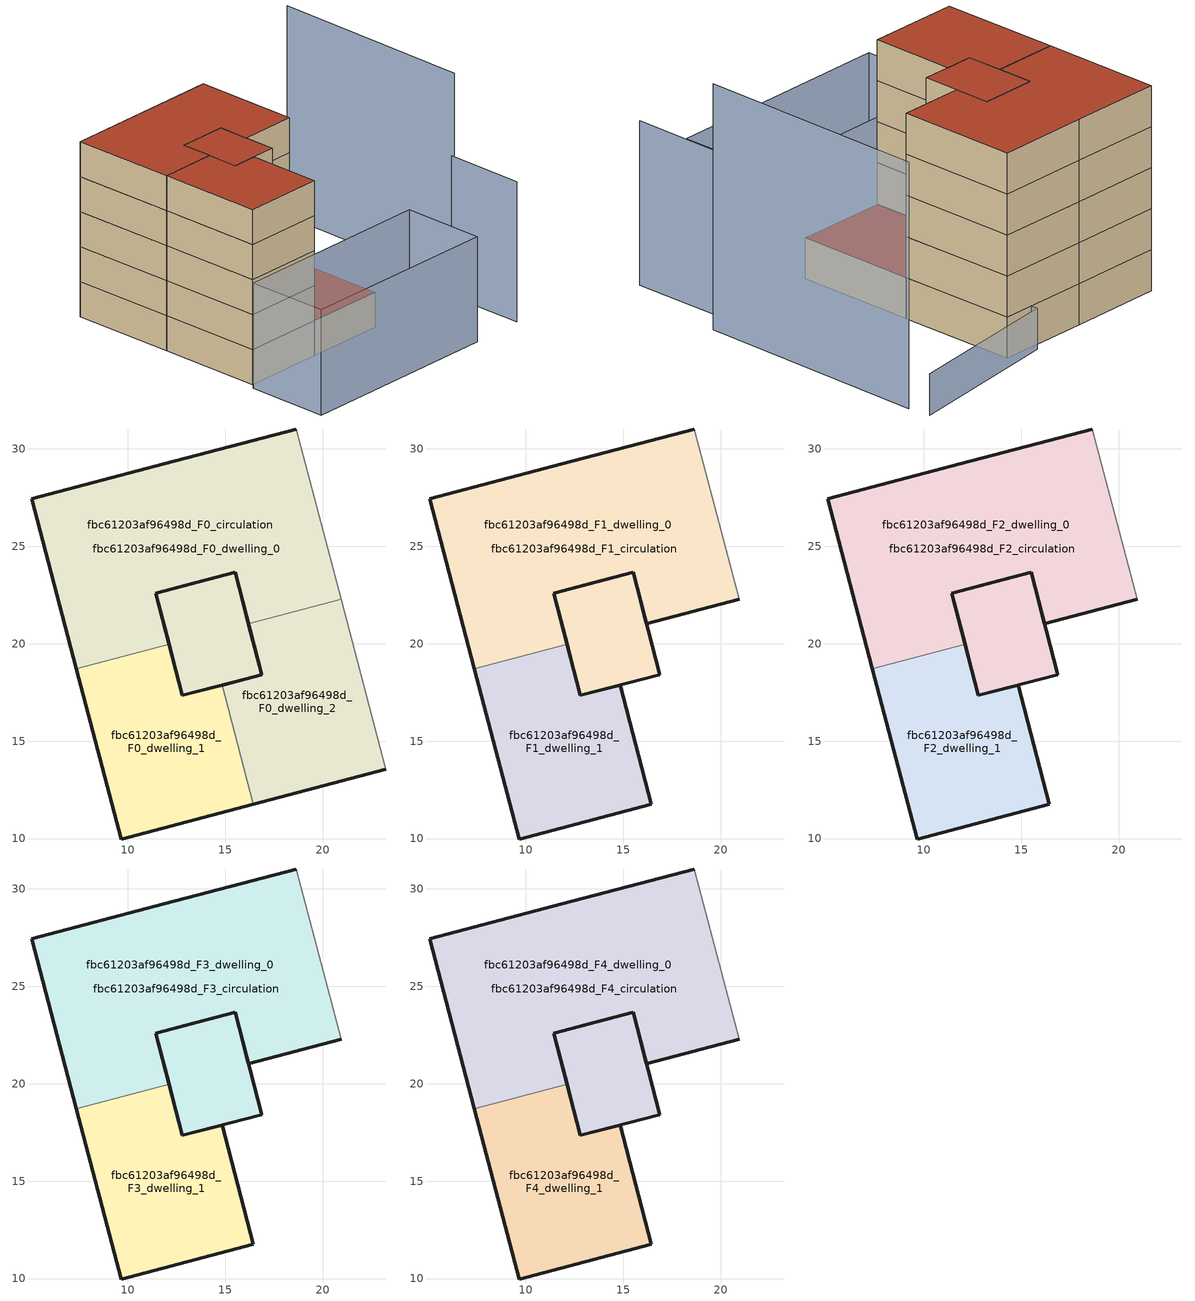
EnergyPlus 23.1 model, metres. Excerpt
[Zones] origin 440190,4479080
fbc61203af96498d_F0_dwelling_0
 floor ground (EU_floor_Construction): 15.49,23.65 16.18,21.03 16.87,18.41 12.79,17.34 11.42,22.58 z0; 18.64,31.01 20.93,22.28 16.18,21.03 15.49,23.65 13.45,23.12 11.42,22.58 12.11,19.96 7.35,18.71 5.06,27.45 11.85,29.23 z0
 wall outside (EU_wall_Construction): 12.11,19.96 11.42,22.58 13.45,23.12 15.49,23.65 16.18,21.03 / 18.64,31.01 11.85,29.23 5.06,27.45 7.35,18.71 z0:3
 wall adiabatic (EU_wall_Construction): 20.93,22.28 18.64,31.01 z0:3
 wall to fbc61203af96498d_F0_dwelling_2 (EU_wall_Construction): 16.18,21.03 20.93,22.28 z0:3
 wall to fbc61203af96498d_F0_dwelling_1 (EU_wall_Construction): 7.35,18.71 12.11,19.96 z0:3
fbc61203af96498d_F0_dwelling_1
 floor ground (EU_floor_Construction): 14.83,17.88 16.44,11.76 9.65,9.98 7.35,18.71 12.11,19.96 12.79,17.34 z0
 wall outside (EU_wall_Construction): 14.83,17.88 12.79,17.34 12.11,19.96 / 7.35,18.71 9.65,9.98 16.44,11.76 z0:3
 wall to fbc61203af96498d_F0_dwelling_2 (EU_wall_Construction): 16.44,11.76 14.83,17.88 z0:3
fbc61203af96498d_F0_dwelling_2
 floor ground (EU_floor_Construction): 15.49,23.65 16.18,21.03 16.87,18.41 12.79,17.34 11.42,22.58 z0; 20.93,22.28 23.23,13.55 16.44,11.76 14.83,17.88 16.87,18.41 16.18,21.03 z0
 wall outside (EU_wall_Construction): 16.44,11.76 23.23,13.55 / 16.18,21.03 16.87,18.41 14.83,17.88 z0:3
 wall adiabatic (EU_wall_Construction): 23.23,13.55 20.93,22.28 z0:3
 roof outside (EU_roof_Construction): 23.23,13.55 20.93,22.28 16.18,21.03 16.87,18.41 14.83,17.88 16.44,11.76 z3; 16.87,18.41 16.18,21.03 15.49,23.65 11.42,22.58 12.79,17.34 z3
fbc61203af96498d_F0_circulation
 floor ground (EU_floor_Construction): 15.49,23.65 16.18,21.03 16.87,18.41 12.79,17.34 11.42,22.58 z0; 18.64,31.01 20.93,22.28 16.18,21.03 15.49,23.65 13.45,23.12 11.42,22.58 12.11,19.96 7.35,18.71 5.06,27.45 11.85,29.23 z0; 20.93,22.28 23.23,13.55 16.44,11.76 14.83,17.88 16.01,18.19 16.87,18.41 16.18,21.03 z0
 wall outside (EU_wall_Construction): 12.79,17.34 16.87,18.41 15.49,23.65 11.42,22.58 12.79,17.34 z0:3
 roof outside (EU_floor_Construction): 23.23,13.55 20.93,22.28 16.18,21.03 16.87,18.41 16.01,18.19 14.83,17.88 16.44,11.76 z3
fbc61203af96498d_F1_dwelling_0
 floor outside (EU_floor_Construction): 18.64,31.01 20.93,22.28 16.18,21.03 15.49,23.65 13.45,23.12 11.42,22.58 12.11,19.96 7.35,18.71 5.06,27.45 11.85,29.23 z3
 floor to fbc61203af96498d_F0_dwelling_0 (EU_floor_Construction): 15.49,23.65 16.18,21.03 16.87,18.41 12.79,17.34 12.11,19.96 11.42,22.58 13.45,23.12 z3
 wall outside (EU_wall_Construction): 12.11,19.96 11.42,22.58 13.45,23.12 15.49,23.65 16.18,21.03 20.93,22.28 / 18.64,31.01 11.85,29.23 5.06,27.45 7.35,18.71 z3:6
 wall adiabatic (EU_wall_Construction): 20.93,22.28 18.64,31.01 z3:6
 wall to fbc61203af96498d_F1_dwelling_1 (EU_wall_Construction): 7.35,18.71 12.11,19.96 z3:6
fbc61203af96498d_F1_dwelling_1
 floor to fbc61203af96498d_F0_dwelling_1 (EU_floor_Construction): 14.83,17.88 16.44,11.76 9.65,9.98 7.35,18.71 12.11,19.96 12.79,17.34 z3
 wall outside (EU_wall_Construction): 7.35,18.71 9.65,9.98 16.44,11.76 14.83,17.88 12.79,17.34 12.11,19.96 z3:6
fbc61203af96498d_F1_circulation
 floor to fbc61203af96498d_F0_circulation (EU_floor_Construction): 15.49,23.65 16.18,21.03 16.87,18.41 12.79,17.34 11.42,22.58 z3; 18.64,31.01 20.93,22.28 16.18,21.03 15.49,23.65 13.45,23.12 11.42,22.58 12.11,19.96 7.35,18.71 5.06,27.45 11.85,29.23 z3
 wall outside (EU_wall_Construction): 12.79,17.34 16.87,18.41 15.49,23.65 11.42,22.58 12.79,17.34 z3:6
fbc61203af96498d_F2_dwelling_0
 floor outside (EU_floor_Construction): 18.64,31.01 20.93,22.28 16.18,21.03 15.49,23.65 13.45,23.12 11.42,22.58 12.11,19.96 7.35,18.71 5.06,27.45 11.85,29.23 z6
 floor to fbc61203af96498d_F1_dwelling_0 (EU_floor_Construction): 15.49,23.65 16.18,21.03 16.87,18.41 12.79,17.34 12.11,19.96 11.42,22.58 13.45,23.12 z6
 wall outside (EU_wall_Construction): 12.11,19.96 11.42,22.58 13.45,23.12 15.49,23.65 16.18,21.03 20.93,22.28 / 18.64,31.01 11.85,29.23 5.06,27.45 7.35,18.71 z6:9
 wall adiabatic (EU_wall_Construction): 20.93,22.28 18.64,31.01 z6:9
 wall to fbc61203af96498d_F2_dwelling_1 (EU_wall_Construction): 7.35,18.71 12.11,19.96 z6:9
fbc61203af96498d_F2_dwelling_1
 floor to fbc61203af96498d_F1_dwelling_1 (EU_floor_Construction): 14.83,17.88 16.44,11.76 9.65,9.98 7.35,18.71 12.11,19.96 12.79,17.34 z6
 wall outside (EU_wall_Construction): 7.35,18.71 9.65,9.98 16.44,11.76 14.83,17.88 12.79,17.34 12.11,19.96 z6:9
fbc61203af96498d_F2_circulation
 floor to fbc61203af96498d_F1_circulation (EU_floor_Construction): 15.49,23.65 16.18,21.03 16.87,18.41 12.79,17.34 11.42,22.58 z6; 18.64,31.01 20.93,22.28 16.18,21.03 15.49,23.65 13.45,23.12 11.42,22.58 12.11,19.96 7.35,18.71 5.06,27.45 11.85,29.23 z6
 wall outside (EU_wall_Construction): 12.79,17.34 16.87,18.41 15.49,23.65 11.42,22.58 12.79,17.34 z6:9
fbc61203af96498d_F3_dwelling_0
 floor outside (EU_floor_Construction): 18.64,31.01 20.93,22.28 16.18,21.03 15.49,23.65 13.45,23.12 11.42,22.58 12.11,19.96 7.35,18.71 5.06,27.45 11.85,29.23 z9
 floor to fbc61203af96498d_F2_dwelling_0 (EU_floor_Construction): 15.49,23.65 16.18,21.03 16.87,18.41 12.79,17.34 12.11,19.96 11.42,22.58 13.45,23.12 z9
 wall outside (EU_wall_Construction): 12.11,19.96 11.42,22.58 13.45,23.12 15.49,23.65 16.18,21.03 20.93,22.28 / 18.64,31.01 11.85,29.23 5.06,27.45 7.35,18.71 z9:12
 wall adiabatic (EU_wall_Construction): 20.93,22.28 18.64,31.01 z9:12
 wall to fbc61203af96498d_F3_dwelling_1 (EU_wall_Construction): 7.35,18.71 12.11,19.96 z9:12
fbc61203af96498d_F3_dwelling_1
 floor to fbc61203af96498d_F2_dwelling_1 (EU_floor_Construction): 14.83,17.88 16.44,11.76 9.65,9.98 7.35,18.71 12.11,19.96 12.79,17.34 z9
 wall outside (EU_wall_Construction): 7.35,18.71 9.65,9.98 16.44,11.76 14.83,17.88 12.79,17.34 12.11,19.96 z9:12
fbc61203af96498d_F3_circulation
 floor to fbc61203af96498d_F2_circulation (EU_floor_Construction): 15.49,23.65 16.18,21.03 16.87,18.41 12.79,17.34 11.42,22.58 z9; 18.64,31.01 20.93,22.28 16.18,21.03 15.49,23.65 13.45,23.12 11.42,22.58 12.11,19.96 7.35,18.71 5.06,27.45 11.85,29.23 z9
 wall outside (EU_wall_Construction): 12.79,17.34 16.87,18.41 15.49,23.65 11.42,22.58 12.79,17.34 z9:12
fbc61203af96498d_F4_dwelling_0
 floor outside (EU_floor_Construction): 18.64,31.01 20.93,22.28 16.18,21.03 15.49,23.65 13.45,23.12 11.42,22.58 12.11,19.96 7.35,18.71 5.06,27.45 11.85,29.23 z12
 floor to fbc61203af96498d_F3_dwelling_0 (EU_floor_Construction): 15.49,23.65 16.18,21.03 16.87,18.41 12.79,17.34 12.11,19.96 11.42,22.58 13.45,23.12 z12
 wall outside (EU_wall_Construction): 12.11,19.96 11.42,22.58 13.45,23.12 15.49,23.65 16.18,21.03 20.93,22.28 / 18.64,31.01 11.85,29.23 5.06,27.45 7.35,18.71 z12:15
 wall adiabatic (EU_wall_Construction): 20.93,22.28 18.64,31.01 z12:15
 wall to fbc61203af96498d_F4_dwelling_1 (EU_wall_Construction): 7.35,18.71 12.11,19.96 z12:15
 roof outside (EU_roof_Construction): 20.93,22.28 18.64,31.01 11.85,29.23 5.06,27.45 7.35,18.71 12.11,19.96 11.42,22.58 13.45,23.12 15.49,23.65 16.18,21.03 z15; 16.87,18.41 16.18,21.03 15.49,23.65 11.42,22.58 12.79,17.34 z15
fbc61203af96498d_F4_dwelling_1
 floor to fbc61203af96498d_F3_dwelling_1 (EU_floor_Construction): 14.83,17.88 16.44,11.76 9.65,9.98 7.35,18.71 12.11,19.96 12.79,17.34 z12
 wall outside (EU_wall_Construction): 7.35,18.71 9.65,9.98 16.44,11.76 14.83,17.88 12.79,17.34 12.11,19.96 z12:15
 roof outside (EU_roof_Construction): 16.44,11.76 14.83,17.88 12.79,17.34 12.11,19.96 7.35,18.71 9.65,9.98 z15
fbc61203af96498d_F4_circulation
 floor to fbc61203af96498d_F3_circulation (EU_floor_Construction): 15.49,23.65 16.18,21.03 16.87,18.41 12.79,17.34 11.42,22.58 z12; 18.64,31.01 20.93,22.28 16.18,21.03 15.49,23.65 13.45,23.12 11.42,22.58 12.11,19.96 7.35,18.71 5.06,27.45 11.85,29.23 z12
 wall outside (EU_wall_Construction): 12.79,17.34 16.87,18.41 15.49,23.65 11.42,22.58 12.79,17.34 z12:15
 roof outside (EU_roof_Construction): 20.93,22.28 18.64,31.01 11.85,29.23 5.06,27.45 7.35,18.71 12.11,19.96 11.42,22.58 13.45,23.12 15.49,23.65 16.18,21.03 z15; 16.87,18.41 16.18,21.03 15.49,23.65 11.42,22.58 12.79,17.34 z15
shading: 11.17,2.54 9.35,9.41 / 9.35,9.41 26.6,13.96 / 26.6,13.96 28.41,7.09 / 28.41,7.09 11.17,2.54 z0:9; 32.91,8.45 31.19,15.07 z0:12; 23.64,12.65 16.2,30.87 / 16.2,30.87 27.63,35.53 z0:3; 32.58,16.84 28.26,33.98 z0:18
[Building]
EU S2 Campaign: North Axis=0; Terrain=City; Solar Distribution=FullExterior
[Site:Location]
Madrid: Latitude=40.5; Longitude=-3.5; Time Zone=1; Elevation=609
[SizingPeriod:WeatherFileDays]
AnnualSizingPeriod: Begin Month=1; Begin Day of Month=1; End Month=12; End Day of Month=31; Day of Week for Start Day=Monday; Use Weather File Daylight Saving Period=No; Use Weather File Rain and Snow Indicators=No
[MATERIAL]
EU_InternalMass_Material: Roughness=MediumRough; Thickness=0.1; Conductivity=1; Density=1800; Specific Heat=900; Thermal Absorptance=0.9; Solar Absorptance=0.7; Visible Absorptance=0.7
[MATERIAL:NOMASS] Roughness=MediumRough; Thermal Absorptance=0.9; Solar Absorptance=0.7; Visible Absorptance=0.7
Name | Thermal Resistance
EU_wall_NoMass | 1.60022
EU_roof_NoMass | 1.57597
EU_floor_NoMass | 0.470652
[CONSTRUCTION]
EU_wall_Construction: EU_wall_NoMass
EU_roof_Construction: EU_roof_NoMass
EU_floor_Construction: EU_floor_NoMass
EU_InternalMass_Construction: EU_InternalMass_Material
[ZONE] Type=1; Multiplier=1; Ceiling Height=autocalculate; Floor Area=autocalculate; Part of Total Floor Area=Yes
Name | Volume
fbc61203af96498d_F0_dwelling_0; fbc61203af96498d_F1_circulation; fbc61203af96498d_F2_circulation; fbc61203af96498d_F3_circulation; fbc61203af96498d_F4_circulation | 414.612
fbc61203af96498d_F1_dwelling_0; fbc61203af96498d_F2_dwelling_0; fbc61203af96498d_F3_dwelling_0; fbc61203af96498d_F4_dwelling_0 | 414.613
fbc61203af96498d_F0_dwelling_1; fbc61203af96498d_F1_dwelling_1; fbc61203af96498d_F2_dwelling_1; fbc61203af96498d_F3_dwelling_1; fbc61203af96498d_F4_dwelling_1 | 173.072
fbc61203af96498d_F0_dwelling_2 | 241.54
fbc61203af96498d_F0_circulation | 587.684
[INTERNALMASS] Construction=EU_InternalMass_Construction
Name | Zone or ZoneList | Surface Area
fbc61203af96498d_F0_dwelling_0_EU_InternalMass | fbc61203af96498d_F0_dwelling_0 | 115.382
fbc61203af96498d_F0_dwelling_1_EU_InternalMass | fbc61203af96498d_F0_dwelling_1 | 57.6908
fbc61203af96498d_F0_dwelling_2_EU_InternalMass | fbc61203af96498d_F0_dwelling_2 | 57.6908
fbc61203af96498d_F1_dwelling_0_EU_InternalMass | fbc61203af96498d_F1_dwelling_0 | 115.382
fbc61203af96498d_F1_dwelling_1_EU_InternalMass | fbc61203af96498d_F1_dwelling_1 | 115.382
fbc61203af96498d_F2_dwelling_0_EU_InternalMass | fbc61203af96498d_F2_dwelling_0 | 115.382
fbc61203af96498d_F2_dwelling_1_EU_InternalMass | fbc61203af96498d_F2_dwelling_1 | 115.382
fbc61203af96498d_F3_dwelling_0_EU_InternalMass | fbc61203af96498d_F3_dwelling_0 | 115.382
fbc61203af96498d_F3_dwelling_1_EU_InternalMass | fbc61203af96498d_F3_dwelling_1 | 115.382
fbc61203af96498d_F4_dwelling_0_EU_InternalMass | fbc61203af96498d_F4_dwelling_0 | 115.382
fbc61203af96498d_F4_dwelling_1_EU_InternalMass | fbc61203af96498d_F4_dwelling_1 | 115.382
[OTHEREQUIPMENT] Fuel Type=Electricity; Design Level Calculation Method=Watts/Area; Power per Zone Floor Area=1; Fraction Latent=0; Fraction Radiant=0; Fraction Lost=0; Carbon Dioxide Generation Rate=0; EndUse Subcategory=EU_Step8_InternalGains
Name | Zone or ZoneList or Space or SpaceList | Schedule
EU_Step8_InternalGain_fbc61203af96498d_F0_dwelling_0_f000 | fbc61203af96498d_F0_dwelling_0 | EU_Step8_GainSchedule_fbc61203af96498d_F0_dwelling_0_f000
EU_Step8_InternalGain_fbc61203af96498d_F0_dwelling_1_f000 | fbc61203af96498d_F0_dwelling_1 | EU_Step8_GainSchedule_fbc61203af96498d_F0_dwelling_1_f000
EU_Step8_InternalGain_fbc61203af96498d_F0_dwelling_2_f000 | fbc61203af96498d_F0_dwelling_2 | EU_Step8_GainSchedule_fbc61203af96498d_F0_dwelling_2_f000
EU_Step8_InternalGain_fbc61203af96498d_F1_dwelling_0_f000 | fbc61203af96498d_F1_dwelling_0 | EU_Step8_GainSchedule_fbc61203af96498d_F1_dwelling_0_f000
EU_Step8_InternalGain_fbc61203af96498d_F1_dwelling_1_f000 | fbc61203af96498d_F1_dwelling_1 | EU_Step8_GainSchedule_fbc61203af96498d_F1_dwelling_1_f000
EU_Step8_InternalGain_fbc61203af96498d_F2_dwelling_0_f000 | fbc61203af96498d_F2_dwelling_0 | EU_Step8_GainSchedule_fbc61203af96498d_F2_dwelling_0_f000
EU_Step8_InternalGain_fbc61203af96498d_F2_dwelling_1_f000 | fbc61203af96498d_F2_dwelling_1 | EU_Step8_GainSchedule_fbc61203af96498d_F2_dwelling_1_f000
EU_Step8_InternalGain_fbc61203af96498d_F3_dwelling_0_f000 | fbc61203af96498d_F3_dwelling_0 | EU_Step8_GainSchedule_fbc61203af96498d_F3_dwelling_0_f000
EU_Step8_InternalGain_fbc61203af96498d_F3_dwelling_1_f000 | fbc61203af96498d_F3_dwelling_1 | EU_Step8_GainSchedule_fbc61203af96498d_F3_dwelling_1_f000
EU_Step8_InternalGain_fbc61203af96498d_F4_dwelling_0_f000 | fbc61203af96498d_F4_dwelling_0 | EU_Step8_GainSchedule_fbc61203af96498d_F4_dwelling_0_f000
EU_Step8_InternalGain_fbc61203af96498d_F4_dwelling_1_f000 | fbc61203af96498d_F4_dwelling_1 | EU_Step8_GainSchedule_fbc61203af96498d_F4_dwelling_1_f000
[ZONEINFILTRATION:DESIGNFLOWRATE] Schedule=EU_AlwaysOn; Design Flow Rate Calculation Method=Flow/Area; Flow Rate per Floor Area=0.0005; Constant Term Coefficient=1; Temperature Term Coefficient=0; Velocity Term Coefficient=0; Velocity Squared Term Coefficient=0
Name | Zone or ZoneList or Space or SpaceList
EU_Circulation_Infiltration_fbc61203af96498d_F0_circulation | fbc61203af96498d_F0_circulation
EU_Circulation_Infiltration_fbc61203af96498d_F1_circulation | fbc61203af96498d_F1_circulation
EU_Circulation_Infiltration_fbc61203af96498d_F2_circulation | fbc61203af96498d_F2_circulation
EU_Circulation_Infiltration_fbc61203af96498d_F3_circulation | fbc61203af96498d_F3_circulation
EU_Circulation_Infiltration_fbc61203af96498d_F4_circulation | fbc61203af96498d_F4_circulation
[ZONEVENTILATION:DESIGNFLOWRATE] Schedule=EU_AlwaysOn; Design Flow Rate Calculation Method=AirChanges/Hour; Air Changes per Hour=0.480704; Ventilation Type=Natural; Fan Pressure Rise=0; Fan Total Efficiency=1; Constant Term Coefficient=1; Temperature Term Coefficient=0; Velocity Term Coefficient=0; Velocity Squared Term Coefficient=0; Minimum Indoor Temperature=-100; Maximum Indoor Temperature=100; Delta Temperature=-100; Minimum Outdoor Temperature=-100; Maximum Outdoor Temperature=100; Maximum Wind Speed=40
Name | Zone or ZoneList or Space or SpaceList
EU_ConstantAir_fbc61203af96498d_F0_dwelling_0 | fbc61203af96498d_F0_dwelling_0
EU_ConstantAir_fbc61203af96498d_F0_dwelling_1 | fbc61203af96498d_F0_dwelling_1
EU_ConstantAir_fbc61203af96498d_F0_dwelling_2 | fbc61203af96498d_F0_dwelling_2
EU_ConstantAir_fbc61203af96498d_F1_dwelling_0 | fbc61203af96498d_F1_dwelling_0
EU_ConstantAir_fbc61203af96498d_F1_dwelling_1 | fbc61203af96498d_F1_dwelling_1
EU_ConstantAir_fbc61203af96498d_F2_dwelling_0 | fbc61203af96498d_F2_dwelling_0
EU_ConstantAir_fbc61203af96498d_F2_dwelling_1 | fbc61203af96498d_F2_dwelling_1
EU_ConstantAir_fbc61203af96498d_F3_dwelling_0 | fbc61203af96498d_F3_dwelling_0
EU_ConstantAir_fbc61203af96498d_F3_dwelling_1 | fbc61203af96498d_F3_dwelling_1
EU_ConstantAir_fbc61203af96498d_F4_dwelling_0 | fbc61203af96498d_F4_dwelling_0
EU_ConstantAir_fbc61203af96498d_F4_dwelling_1 | fbc61203af96498d_F4_dwelling_1
[HVACTEMPLATE:THERMOSTAT] Constant Heating Setpoint=20; Constant Cooling Setpoint=50
EU_HeatOnly_fbc61203af96498d_F0_dwelling_0; EU_HeatOnly_fbc61203af96498d_F0_dwelling_1; EU_HeatOnly_fbc61203af96498d_F0_dwelling_2; EU_HeatOnly_fbc61203af96498d_F1_dwelling_0; EU_HeatOnly_fbc61203af96498d_F1_dwelling_1; EU_HeatOnly_fbc61203af96498d_F2_dwelling_0; EU_HeatOnly_fbc61203af96498d_F2_dwelling_1; EU_HeatOnly_fbc61203af96498d_F3_dwelling_0; EU_HeatOnly_fbc61203af96498d_F3_dwelling_1; EU_HeatOnly_fbc61203af96498d_F4_dwelling_0; EU_HeatOnly_fbc61203af96498d_F4_dwelling_1
[HVACTEMPLATE:ZONE:IDEALLOADSAIRSYSTEM] System Availability Schedule=EU_AlwaysOn; Maximum Heating Supply Air Temperature=50; Minimum Cooling Supply Air Temperature=13; Maximum Heating Supply Air Humidity Ratio=0.0156; Minimum Cooling Supply Air Humidity Ratio=0.0077; Heating Limit=NoLimit; Cooling Limit=NoLimit; Heating Availability Schedule=EU_AlwaysOn; Cooling Availability Schedule=EU_CoolingOff; Dehumidification Control Type=ConstantSensibleHeatRatio; Cooling Sensible Heat Ratio=0.7; Dehumidification Setpoint=60; Humidification Control Type=None; Humidification Setpoint=30; Outdoor Air Method=None; Outdoor Air Flow Rate per Person=0.00944; Outdoor Air Flow Rate per Zone Floor Area=0; Outdoor Air Flow Rate per Zone=0; Demand Controlled Ventilation Type=None; Outdoor Air Economizer Type=NoEconomizer; Heat Recovery Type=None; Sensible Heat Recovery Effectiveness=0.7; Latent Heat Recovery Effectiveness=0.65
Name | Template Thermostat
fbc61203af96498d_F0_dwelling_0 | EU_HeatOnly_fbc61203af96498d_F0_dwelling_0
fbc61203af96498d_F0_dwelling_1 | EU_HeatOnly_fbc61203af96498d_F0_dwelling_1
fbc61203af96498d_F0_dwelling_2 | EU_HeatOnly_fbc61203af96498d_F0_dwelling_2
fbc61203af96498d_F1_dwelling_0 | EU_HeatOnly_fbc61203af96498d_F1_dwelling_0
fbc61203af96498d_F1_dwelling_1 | EU_HeatOnly_fbc61203af96498d_F1_dwelling_1
fbc61203af96498d_F2_dwelling_0 | EU_HeatOnly_fbc61203af96498d_F2_dwelling_0
fbc61203af96498d_F2_dwelling_1 | EU_HeatOnly_fbc61203af96498d_F2_dwelling_1
fbc61203af96498d_F3_dwelling_0 | EU_HeatOnly_fbc61203af96498d_F3_dwelling_0
fbc61203af96498d_F3_dwelling_1 | EU_HeatOnly_fbc61203af96498d_F3_dwelling_1
fbc61203af96498d_F4_dwelling_0 | EU_HeatOnly_fbc61203af96498d_F4_dwelling_0
fbc61203af96498d_F4_dwelling_1 | EU_HeatOnly_fbc61203af96498d_F4_dwelling_1
[SIZING:ZONE] Zone Cooling Design Supply Air Temperature Input Method=SupplyAirTemperature; Zone Cooling Design Supply Air Temperature=13; Zone Heating Design Supply Air Temperature Input Method=SupplyAirTemperature; Zone Heating Design Supply Air Temperature=50; Zone Cooling Design Supply Air Humidity Ratio=0.008; Zone Heating Design Supply Air Humidity Ratio=0.008; Cooling Design Air Flow Method=DesignDay; Cooling Design Air Flow Rate=0; Cooling Minimum Air Flow per Zone Floor Area=0.000762; Cooling Minimum Air Flow=0; Cooling Minimum Air Flow Fraction=0.2; Heating Design Air Flow Method=DesignDay; Heating Design Air Flow Rate=0; Heating Maximum Air Flow per Zone Floor Area=0.002032; Heating Maximum Air Flow=0.141576; Heating Maximum Air Flow Fraction=0.3; Account for Dedicated Outdoor Air System=No; Dedicated Outdoor Air System Control Strategy=NeutralSupplyAir; Dedicated Outdoor Air Low Setpoint Temperature for Design=autosize; Dedicated Outdoor Air High Setpoint Temperature for Design=autosize; Zone Load Sizing Method=Sensible Load Only No Latent Load; Zone Latent Cooling Design Supply Air Humidity Ratio Input Method=HumidityRatioDifference; Zone Cooling Design Supply Air Humidity Ratio Difference=0.005; Zone Latent Heating Design Supply Air Humidity Ratio Input Method=HumidityRatioDifference; Zone Humidification Design Supply Air Humidity Ratio Difference=0.005
fbc61203af96498d_F0_dwelling_0; fbc61203af96498d_F0_dwelling_1; fbc61203af96498d_F0_dwelling_2; fbc61203af96498d_F1_dwelling_0; fbc61203af96498d_F1_dwelling_1; fbc61203af96498d_F2_dwelling_0; fbc61203af96498d_F2_dwelling_1; fbc61203af96498d_F3_dwelling_0; fbc61203af96498d_F3_dwelling_1; fbc61203af96498d_F4_dwelling_0; fbc61203af96498d_F4_dwelling_1
[SCHEDULE:CONSTANT]
Name | Hourly Value
EU_AlwaysOn | 1
EU_CoolingOff | 0
[SCHEDULE:FILE] Column Number=1; Rows to Skip at Top=0; Number of Hours of Data=8760; Column Separator=Comma; Interpolate to Timestep=No; Minutes per Item=60; Adjust Schedule for Daylight Savings=Yes
Name | File
EU_Step8_GainSchedule_fbc61203af96498d_F0_dwelling_0_f000 | ../../schedules/fbc61203af96498d/fbc61203af96498d_F0_dwelling_0_f000_gain.csv
EU_Step8_GainSchedule_fbc61203af96498d_F0_dwelling_1_f000 | ../../schedules/fbc61203af96498d/fbc61203af96498d_F0_dwelling_1_f000_gain.csv
EU_Step8_GainSchedule_fbc61203af96498d_F0_dwelling_2_f000 | ../../schedules/fbc61203af96498d/fbc61203af96498d_F0_dwelling_2_f000_gain.csv
EU_Step8_GainSchedule_fbc61203af96498d_F1_dwelling_0_f000 | ../../schedules/fbc61203af96498d/fbc61203af96498d_F1_dwelling_0_f000_gain.csv
EU_Step8_GainSchedule_fbc61203af96498d_F1_dwelling_1_f000 | ../../schedules/fbc61203af96498d/fbc61203af96498d_F1_dwelling_1_f000_gain.csv
EU_Step8_GainSchedule_fbc61203af96498d_F2_dwelling_0_f000 | ../../schedules/fbc61203af96498d/fbc61203af96498d_F2_dwelling_0_f000_gain.csv
EU_Step8_GainSchedule_fbc61203af96498d_F2_dwelling_1_f000 | ../../schedules/fbc61203af96498d/fbc61203af96498d_F2_dwelling_1_f000_gain.csv
EU_Step8_GainSchedule_fbc61203af96498d_F3_dwelling_0_f000 | ../../schedules/fbc61203af96498d/fbc61203af96498d_F3_dwelling_0_f000_gain.csv
EU_Step8_GainSchedule_fbc61203af96498d_F3_dwelling_1_f000 | ../../schedules/fbc61203af96498d/fbc61203af96498d_F3_dwelling_1_f000_gain.csv
EU_Step8_GainSchedule_fbc61203af96498d_F4_dwelling_0_f000 | ../../schedules/fbc61203af96498d/fbc61203af96498d_F4_dwelling_0_f000_gain.csv
EU_Step8_GainSchedule_fbc61203af96498d_F4_dwelling_1_f000 | ../../schedules/fbc61203af96498d/fbc61203af96498d_F4_dwelling_1_f000_gain.csv
